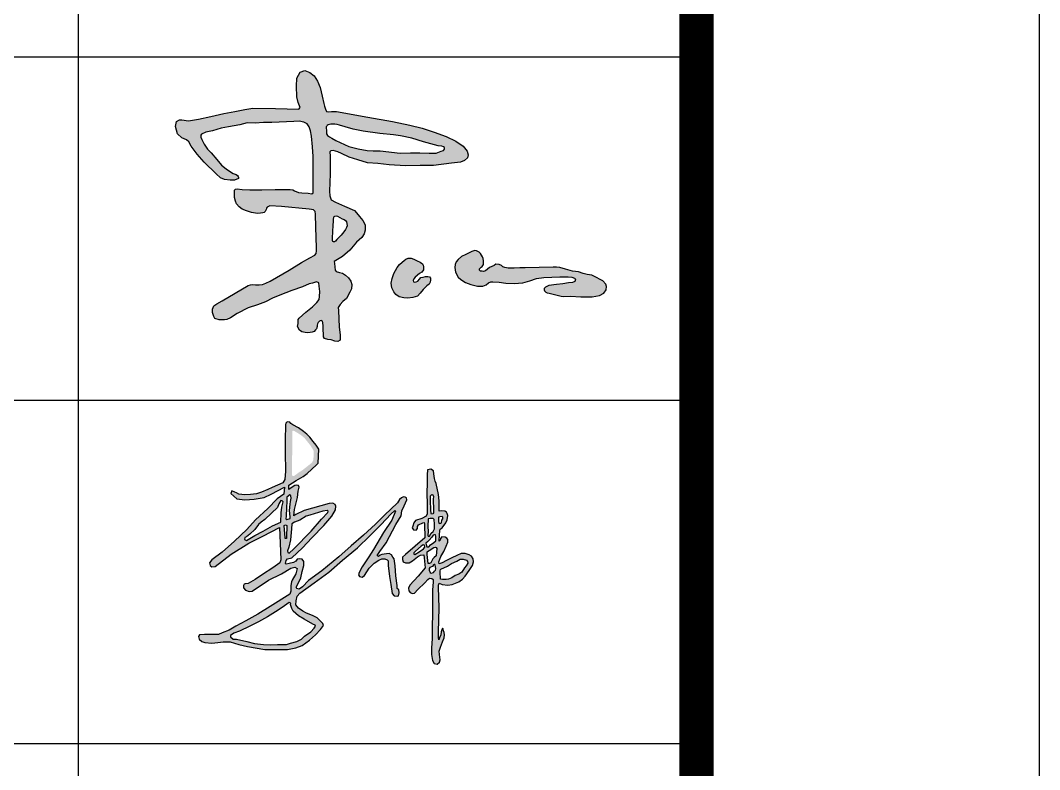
# Model space of a CAD drawing. Extents: x 8844666 to 9156203, y 1662182 to 2655606.
# Drawn here: x 9151748 to 9156203, y 2207039 to 2210312 of the extents above; entities that cross this region are included whole.
import ezdxf

# ---------------------------------------------------------------- set-up
doc = ezdxf.new("R2010")
doc.units = 0
doc.header["$LTSCALE"] = 1000
doc.header["$MEASUREMENT"] = 0
doc.layers.get('0').update_dxf_attribs({"linetype": 'CONTINUOUS'})
doc.layers.add('PP-PM-TK', color=7, linetype='CONTINUOUS')
doc.layers.add('PUB_TITLE', color=4, linetype='CONTINUOUS')

# ---------------------------------------------------------------- blocks, each defined once
blk = doc.blocks.new('A1-TK')
h = blk.add_hatch(color=7)
h.paths.add_polyline_path([(9150683, 1819194.2), (9150681.9, 1819200.2), (9150682.8, 1819203.6), (9150685.7, 1819206.2), (9150692.1, 1819207.7), (9150705.7, 1819204), (9150716.2, 1819198.3), (9150739.1, 1819187.9), (9150763.5, 1819180.1), (9150791.6, 1819171.8), (9150822.3, 1819169.2), (9150855.5, 1819165.5), (9150902.8, 1819163), (9150945.4, 1819163.5), (9150984.4, 1819164), (9151036.4, 1819170.5), (9151063.1, 1819173), (9151075.1, 1819177.9), (9151083.3, 1819185.7), (9151085.3, 1819194.4), (9151082.9, 1819205.9), (9151070.9, 1819219.8), (9151049.6, 1819234.2), (9151021, 1819248.2), (9150985.9, 1819260.4), (9150950.9, 1819272.1), (9150915.8, 1819280.9), (9150865.4, 1819292), (9150793.4, 1819304.9), (9150701.8, 1819320.7), (9150687.6, 1819321.2), (9150678.1, 1819319.8), (9150672.6, 1819321.5), (9150669.7, 1819327.6), (9150666.9, 1819336.3), (9150664.8, 1819344.5), (9150660.3, 1819365.8), (9150654.5, 1819390.5), (9150646.7, 1819409.8), (9150636.4, 1819425.4), (9150624.5, 1819434.4), (9150609.7, 1819440.2), (9150596.2, 1819435.6), (9150586.3, 1819418), (9150585.1, 1819394.6), (9150586.4, 1819363.9), (9150589.6, 1819347.1), (9150595.8, 1819332.8), (9150592.4, 1819328.1), (9150558.2, 1819329), (9150524, 1819329.5), (9150458.2, 1819330.4), (9150435.1, 1819327.1), (9150405.1, 1819321.1), (9150373.2, 1819315.6), (9150335.3, 1819306.4), (9150299.2, 1819299), (9150270.6, 1819293.9), (9150250.7, 1819296.7), (9150244.7, 1819296.7), (9150235.9, 1819291.6), (9150233.1, 1819277.7), (9150238.7, 1819255.9), (9150250.7, 1819244.3), (9150264.6, 1819238.3), (9150271.5, 1819232.8), (9150278.5, 1819219.8), (9150295.6, 1819197.2), (9150316.4, 1819173.7), (9150351.2, 1819139.1), (9150363.3, 1819128.1), (9150375, 1819122.6), (9150391.8, 1819121.2), (9150405, 1819121.2), (9150416.3, 1819125.9), (9150416.1, 1819127.4), (9150415.9, 1819128.5), (9150415.1, 1819131.3), (9150413.3, 1819134.5), (9150409.1, 1819137.2), (9150400.5, 1819140.4), (9150392.9, 1819145), (9150380, 1819153.6), (9150366.6, 1819165.1), (9150352.7, 1819180.8), (9150336.1, 1819200.2), (9150325.9, 1819211.7), (9150315.9, 1819226.2), (9150309.4, 1819239), (9150306.6, 1819245.9), (9150306.6, 1819251.6), (9150308.8, 1819255), (9150320.8, 1819261.2), (9150340.5, 1819264.8), (9150365.5, 1819272.1), (9150387.3, 1819276.8), (9150420, 1819282.5), (9150441.4, 1819288.2), (9150464.3, 1819287.1), (9150489.3, 1819288.7), (9150513.7, 1819289.2), (9150556.3, 1819290.8), (9150577.1, 1819291.8), (9150592.7, 1819292.8), (9150606.7, 1819289.7), (9150616.1, 1819285.1), (9150621.8, 1819276.7), (9150626, 1819264.8), (9150629.1, 1819249.2), (9150631.7, 1819218.1), (9150633.8, 1819190.1), (9150634, 1819100.8), (9150633.7, 1819084.3), (9150630, 1819081.4), (9150619.3, 1819082.9), (9150601.1, 1819084), (9150590.6, 1819085.5), (9150579.4, 1819089.5), (9150574.7, 1819092.4), (9150566.6, 1819093.5), (9150522.9, 1819093.5), (9150484.5, 1819092.9), (9150449.2, 1819092.6), (9150426.7, 1819094.3), (9150412.8, 1819095.8), (9150407.3, 1819095.2), (9150404.4, 1819092.3), (9150404.1, 1819082.2), (9150404.4, 1819070.7), (9150407.3, 1819059.7), (9150409.9, 1819052.5), (9150418.3, 1819043.8), (9150427.2, 1819036.6), (9150439.7, 1819032), (9150454.1, 1819026.8), (9150471.4, 1819024.2), (9150480, 1819024.8), (9150487.2, 1819025.5), (9150491.2, 1819026.5), (9150494.3, 1819029.8), (9150496.4, 1819035.6), (9150497.8, 1819039.6), (9150499.7, 1819042.5), (9150507.1, 1819046.3), (9150541.7, 1819044.5), (9150621.9, 1819036.2), (9150629.2, 1819035.7), (9150634.6, 1819034.3), (9150639.3, 1819030.1), (9150640.6, 1819021.8), (9150641.1, 1818983.9), (9150643.9, 1818923.9), (9150643.7, 1818914.9), (9150642.9, 1818907.2), (9150638.7, 1818902.8), (9150623.9, 1818894.6), (9150599.7, 1818881.5), (9150563.9, 1818859.3), (9150508.7, 1818826.7), (9150496.3, 1818821.1), (9150485.8, 1818816.6), (9150476.2, 1818816.3), (9150465.6, 1818815.9), (9150456.9, 1818816.8), (9150451.1, 1818816.1), (9150444.2, 1818814), (9150368.6, 1818769.8), (9150352.7, 1818761.1), (9150344.2, 1818754.6), (9150340.1, 1818745.6), (9150340.1, 1818735.6), (9150344.2, 1818723.6), (9150347.3, 1818717.6), (9150360.1, 1818714.6), (9150375.6, 1818714), (9150382, 1818715.1), (9150392.6, 1818719.6), (9150412.4, 1818732.5), (9150444.7, 1818749.3), (9150471.9, 1818758.3), (9150495.3, 1818766.5), (9150515.4, 1818776.8), (9150536.8, 1818786.2), (9150571.8, 1818799.3), (9150603.1, 1818810), (9150622.4, 1818819), (9150631.4, 1818821.1), (9150643.3, 1818824.4), (9150650.3, 1818822.3), (9150651.6, 1818812), (9150653.6, 1818796.4), (9150652.4, 1818782.5), (9150651.1, 1818773.4), (9150644.6, 1818764.8), (9150631.8, 1818752.1), (9150612.1, 1818736.1), (9150593.1, 1818719.2), (9150590.5, 1818714.7), (9150589.6, 1818703.5), (9150588.3, 1818694.6), (9150593.5, 1818684.5), (9150601.1, 1818679.5), (9150610.2, 1818677.7), (9150618, 1818676.5), (9150624.8, 1818677.4), (9150630.8, 1818678.1), (9150637, 1818680.4), (9150640.6, 1818684.7), (9150643.6, 1818687.9), (9150645.9, 1818694.6), (9150645.9, 1818698.5), (9150646.6, 1818702.8), (9150647.9, 1818706.7), (9150651.8, 1818710.1), (9150653.7, 1818711.2), (9150656.9, 1818712.2), (9150660.5, 1818710.3), (9150661.7, 1818705.5), (9150663, 1818696.4), (9150663.2, 1818685.8), (9150663.5, 1818671.2), (9150663.5, 1818664.7), (9150667.1, 1818659.5), (9150676.2, 1818656.9), (9150686.3, 1818655.6), (9150697.3, 1818652.4), (9150706.1, 1818651.4), (9150712.8, 1818654.5), (9150712.8, 1818670.2), (9150709.5, 1818692.5), (9150707.2, 1818741.2), (9150706.9, 1818750.4), (9150712, 1818758.8), (9150720, 1818767.2), (9150731, 1818776.7), (9150740.5, 1818794.3), (9150745.3, 1818804.5), (9150746, 1818816.9), (9150743.1, 1818826.8), (9150736.9, 1818836.3), (9150727.9, 1818844.5), (9150719.5, 1818849.9), (9150710.8, 1818851.7), (9150700.7, 1818854.9), (9150697.8, 1818858.9), (9150696.7, 1818869), (9150695.8, 1818878), (9150695.4, 1818884), (9150719.4, 1818898.6), (9150740.4, 1818917.3), (9150760.4, 1818940.5), (9150775.1, 1818954.4), (9150782.4, 1818965), (9150785.7, 1818974.9), (9150785, 1818990.7), (9150778.4, 1819003.5), (9150769.2, 1819015.5), (9150760.5, 1819025.8), (9150753.9, 1819032.7), (9150725.3, 1819045.5), (9150699, 1819056.6), (9150686.3, 1819064), (9150682.8, 1819075), (9150681.6, 1819088.5), (9150683, 1819139.4)])
h.paths.add_polyline_path([(9150700.1, 1819236.7), (9150688.6, 1819243.1), (9150680.9, 1819247), (9150675.4, 1819250.9), (9150672.6, 1819255.7), (9150672.2, 1819262.6), (9150671.9, 1819276.3), (9150673.4, 1819278), (9150674.7, 1819280.1), (9150677.2, 1819282.2), (9150681.3, 1819283.5), (9150685.1, 1819284.3), (9150691.9, 1819284.6), (9150697.2, 1819284.5), (9150703.6, 1819283.5), (9150710.6, 1819281.3), (9150727.2, 1819276.2), (9150749.9, 1819269.7), (9150779.5, 1819263.3), (9150827.7, 1819257.1), (9150868.3, 1819253), (9150888, 1819249.9), (9150921.3, 1819243.1), (9150955.6, 1819232.2), (9150998, 1819221.4), (9151008.2, 1819219.6), (9151013.5, 1819217.9), (9151016.1, 1819216.3), (9151016.7, 1819213.7), (9151016.9, 1819211.4), (9151013.9, 1819207.6), (9151006.4, 1819205.4), (9150992, 1819200), (9150972.2, 1819199.8), (9150944.2, 1819200.4), (9150917.3, 1819200.4), (9150886.9, 1819199.8), (9150828.9, 1819206.2), (9150808.5, 1819206.2), (9150791, 1819207.4), (9150765.3, 1819212.1), (9150737.8, 1819219.1)], flags=16)
h.paths.add_polyline_path([(9150697.3, 1819016.1), (9150700.5, 1819016.7), (9150705.1, 1819016.1), (9150718.7, 1819008.5), (9150724.2, 1819006.2), (9150727.9, 1819003.2), (9150730.9, 1818999.6), (9150732.2, 1818995), (9150732.9, 1818987.9), (9150731.3, 1818982.9), (9150728.4, 1818977.7), (9150723.1, 1818970.8), (9150715.8, 1818961.2), (9150708.7, 1818954.1), (9150702.3, 1818947.7), (9150698.4, 1818942.9), (9150695.7, 1818941.3), (9150692.6, 1818941.4), (9150691.2, 1818942.3), (9150689.8, 1818944.9), (9150689.7, 1818950.4), (9150691.2, 1818973.4), (9150691.8, 1818987), (9150692.4, 1818993.1), (9150693.1, 1818997.4), (9150693.1, 1819006.6), (9150693.7, 1819013), (9150694.7, 1819015.3)], flags=16)
h = blk.add_hatch(color=7)
h.paths.add_polyline_path([(9150964.7, 1818813.1), (9150971.9, 1818818.5), (9150974.4, 1818824.2), (9150976, 1818831.1), (9150975.5, 1818835.5), (9150972.4, 1818839.1), (9150968.3, 1818840.8), (9150961.3, 1818840.1), (9150954.1, 1818838.3), (9150947.7, 1818837.3), (9150943.3, 1818832.6), (9150939.2, 1818827.2), (9150933.8, 1818824.4), (9150929.2, 1818823.4), (9150926.1, 1818824.9), (9150925.1, 1818828.8), (9150927.1, 1818833.4), (9150931, 1818838.5), (9150943.9, 1818849.2), (9150950.8, 1818853), (9150955.2, 1818859.6), (9150955, 1818868.1), (9150954, 1818873.6), (9150952.2, 1818877.2), (9150945.1, 1818882.3), (9150936.7, 1818886.4), (9150927.2, 1818890.5), (9150919.3, 1818893.7), (9150910.1, 1818893.7), (9150904.2, 1818891), (9150898.8, 1818886.9), (9150893.4, 1818882), (9150885.7, 1818875.6), (9150878.5, 1818866.3), (9150869, 1818849.4), (9150864.1, 1818834.1), (9150861, 1818820.8), (9150862.6, 1818807.7), (9150868.8, 1818795.3), (9150874.9, 1818787.6), (9150884.4, 1818781.5), (9150897.8, 1818778.6), (9150909.4, 1818777.1), (9150924.5, 1818778.9), (9150937.4, 1818783.3), (9150945.9, 1818791.5), (9150954.4, 1818803)])
h.paths.add_polyline_path([(9151445.5, 1818844), (9151432.4, 1818846.6), (9151420.3, 1818849.5), (9151406.8, 1818853.9), (9151389.3, 1818856.4), (9151368.8, 1818861.6), (9151352.7, 1818866.3), (9151342.9, 1818867.8), (9151333.3, 1818867.8), (9151251, 1818865.8), (9151236.3, 1818865.8), (9151219.9, 1818864.8), (9151202.4, 1818864.5), (9151191.9, 1818866.8), (9151186.7, 1818868.9), (9151182.3, 1818872.7), (9151175.7, 1818875.8), (9151165.6, 1818876.1), (9151161, 1818872.5), (9151154.3, 1818869.7), (9151147.1, 1818866.8), (9151141.4, 1818862), (9151135.6, 1818856.9), (9151130, 1818855.1), (9151125.8, 1818855.6), (9151120.9, 1818855.5), (9151118.3, 1818858.8), (9151118.1, 1818862.3), (9151120.1, 1818865.1), (9151123.7, 1818867.3), (9151126.2, 1818869.6), (9151129.8, 1818875.7), (9151130.3, 1818881.8), (9151130, 1818886.3), (9151129.2, 1818893), (9151127.1, 1818897.5), (9151123.9, 1818902.7), (9151121.6, 1818907), (9151117.6, 1818911), (9151113.9, 1818913.4), (9151109.7, 1818914.9), (9151103.9, 1818915.8), (9151101.6, 1818915), (9151099.3, 1818913.8), (9151096.5, 1818912.9), (9151079, 1818904.9), (9151065.8, 1818898.3), (9151056.3, 1818889.5), (9151050.8, 1818883.3), (9151047.5, 1818875.7), (9151046.1, 1818866.5), (9151048.6, 1818853), (9151056, 1818838.1), (9151064, 1818831.5), (9151077.5, 1818822.7), (9151093.6, 1818816.9), (9151112.6, 1818811.8), (9151128, 1818812.5), (9151138.2, 1818816.5), (9151145.1, 1818821.6), (9151151.7, 1818824.9), (9151157.6, 1818824.9), (9151175.5, 1818824.2), (9151195, 1818820.5), (9151219.2, 1818820.1), (9151244.6, 1818821.9), (9151265.1, 1818828.2), (9151284.3, 1818834.7), (9151306, 1818837.6), (9151328.7, 1818838.8), (9151352.1, 1818839.3), (9151376.7, 1818839.7), (9151387.9, 1818838.3), (9151395.2, 1818836), (9151398.1, 1818833.1), (9151396.6, 1818826.2), (9151389.3, 1818823.2), (9151377.5, 1818821.7), (9151361.7, 1818819.5), (9151342.8, 1818817.3), (9151320.6, 1818813.8), (9151314.6, 1818811.7), (9151310.9, 1818809.7), (9151306.5, 1818805.9), (9151306.9, 1818801.8), (9151308.3, 1818798.8), (9151311.5, 1818795.1), (9151315.5, 1818792.4), (9151321.5, 1818791.8), (9151356.5, 1818783.2), (9151363.7, 1818782.3), (9151383.1, 1818782.7), (9151414.1, 1818781.6), (9151447, 1818781.6), (9151467.8, 1818785.3), (9151480.3, 1818792.2), (9151487.6, 1818802), (9151488.3, 1818810.8), (9151486.5, 1818818.5), (9151477.7, 1818827.6), (9151470, 1818832), (9151459.8, 1818837.8)])
h = blk.add_hatch(color=7)
h.paths.add_polyline_path([(9150602.5, 1818049.7), (9150629.6, 1818079.5), (9150664.9, 1818114.8), (9150688.1, 1818141.9), (9150698.8, 1818161), (9150699.8, 1818171.1), (9150697.7, 1818176.1), (9150691.3, 1818180.1), (9150680.2, 1818178.9), (9150607.9, 1818158.5), (9150583.5, 1818147.2), (9150577.8, 1818143.6), (9150579.8, 1818161.3), (9150588.1, 1818196.6), (9150590.3, 1818215.2), (9150592.5, 1818226.3), (9150591, 1818231.3), (9150585.5, 1818232.2), (9150580.2, 1818231.2), (9150569.4, 1818224.6), (9150563.3, 1818220.4), (9150563.3, 1818232.9), (9150584.5, 1818246.6), (9150604.6, 1818257.5), (9150616.7, 1818266.4), (9150643.2, 1818291.4), (9150647.9, 1818296.5), (9150650.2, 1818337.1), (9150642.5, 1818348.6), (9150633.5, 1818360.1), (9150624.3, 1818372.5), (9150615.5, 1818380.9), (9150605.9, 1818389.3), (9150590.8, 1818399.7), (9150574.1, 1818408.7), (9150568.5, 1818412.3), (9150565.9, 1818416.4), (9150558.4, 1818416.8), (9150554.3, 1818412.7), (9150553.5, 1818408), (9150552.6, 1818363.2), (9150552.1, 1818328), (9150553.1, 1818273.2), (9150551.1, 1818248.8), (9150545, 1818239.3), (9150529.7, 1818232.7), (9150514, 1818225.9), (9150502.1, 1818219.6), (9150482.8, 1818212.4), (9150469, 1818207.1), (9150450.9, 1818205.5), (9150435, 1818204.8), (9150417.4, 1818206.3), (9150409.9, 1818209.8), (9150405.1, 1818212.1), (9150397, 1818215.9), (9150393.4, 1818208.4), (9150411.3, 1818192.6), (9150434.8, 1818189.5), (9150461.8, 1818192.2), (9150491.4, 1818196.5), (9150511.6, 1818206.5), (9150550, 1818226.4), (9150548.3, 1818206.5), (9150529.2, 1818192.3), (9150501.3, 1818164.6), (9150465.5, 1818131.9), (9150440.3, 1818103.3), (9150405, 1818069.8), (9150368.6, 1818037.7), (9150338.9, 1818014.6), (9150332.1, 1818006.1), (9150333.4, 1817999), (9150338.1, 1817995.1), (9150348.4, 1817995.6), (9150394.4, 1818031.3), (9150446.7, 1818063.8), (9150486.9, 1818083.7), (9150535.4, 1818109.6), (9150538, 1818063.5), (9150539.2, 1818014.8), (9150536.9, 1818006.1), (9150516, 1817991.3), (9150486.5, 1817972.3), (9150464.8, 1817958), (9150444.1, 1817946.1), (9150436.1, 1817944.8), (9150432.5, 1817944), (9150430.7, 1817940.6), (9150430.5, 1817933.7), (9150436.9, 1817926.6), (9150447.6, 1817922.4), (9150455.8, 1817923.7), (9150503.9, 1817956.2), (9150541.5, 1817974.7), (9150568.6, 1817990.9), (9150580.4, 1817994), (9150587.6, 1817989.9), (9150583.1, 1817974.7), (9150572.8, 1817955.5), (9150570.7, 1817950.7), (9150568.3, 1817939.9), (9150568.7, 1817924.1), (9150565.9, 1817915.5), (9150508.6, 1817879), (9150472.9, 1817856.8), (9150437.6, 1817837.6), (9150408.9, 1817821.5), (9150389.3, 1817810.2), (9150368.4, 1817802.4), (9150357.9, 1817797.7), (9150338.5, 1817797.7), (9150317.2, 1817797.3), (9150302.1, 1817796.6), (9150299.9, 1817792.1), (9150301.7, 1817783.7), (9150309.6, 1817777), (9150318.3, 1817774.2), (9150338.7, 1817771.9), (9150356.2, 1817774.4), (9150371.2, 1817776.4), (9150392.1, 1817776.2), (9150416.9, 1817768.8), (9150442.8, 1817762.3), (9150492.7, 1817753.9), (9150528.5, 1817753.5), (9150559.4, 1817754.3), (9150582.8, 1817759.1), (9150601.6, 1817765.4), (9150622.8, 1817781.2), (9150640.8, 1817796.1), (9150655.2, 1817812.2), (9150663.4, 1817823.6), (9150661.7, 1817829.8), (9150655.2, 1817836.4), (9150645.4, 1817846.3), (9150632.3, 1817852.5), (9150614.1, 1817860.1), (9150603.4, 1817865.8), (9150591.2, 1817874.6), (9150583.6, 1817883.5), (9150584.1, 1817896), (9150586.8, 1817909.1), (9150595.3, 1817918.3), (9150636.9, 1817947.7), (9150679.4, 1817979.5), (9150719.1, 1818013.9), (9150763.2, 1818050), (9150798.9, 1818084.7), (9150831.7, 1818118.1), (9150860.2, 1818147.9), (9150871.4, 1818158.7), (9150874, 1818157), (9150862.9, 1818130.4), (9150839.1, 1818094.4), (9150809.5, 1818045.6), (9150796.1, 1818023.6), (9150776.4, 1817994.7), (9150767.6, 1817978.2), (9150766.3, 1817971.8), (9150768.6, 1817966.3), (9150777, 1817964.4), (9150783.4, 1817969.5), (9150796.6, 1817990.4), (9150811.2, 1818005.5), (9150824.8, 1818013.6), (9150834.1, 1818017.5), (9150842.8, 1818018.2), (9150849.6, 1818015.5), (9150852, 1818011.7), (9150852.4, 1817998.2), (9150855.8, 1817966.2), (9150859.7, 1817943.2), (9150864.4, 1817917.1), (9150869.8, 1817909.8), (9150878.2, 1817909.1), (9150882.6, 1817910.6), (9150884.8, 1817919.3), (9150883.1, 1817927.5), (9150878.6, 1817931.8), (9150878.3, 1817940.1), (9150874.6, 1817968.8), (9150872.7, 1817997.6), (9150869.4, 1818018.4), (9150865.9, 1818023), (9150861.8, 1818029.3), (9150855.5, 1818033.1), (9150847.9, 1818032.6), (9150834, 1818030.4), (9150829.1, 1818028.2), (9150824.5, 1818025.2), (9150820.7, 1818027.4), (9150828.3, 1818039.6), (9150846.6, 1818064.7), (9150874.6, 1818118.1), (9150889.8, 1818143.5), (9150891.7, 1818157.7), (9150898.6, 1818172.4), (9150907.1, 1818190), (9150906.2, 1818195.5), (9150901.9, 1818197.9), (9150896.5, 1818198.4), (9150891.2, 1818195.8), (9150885.4, 1818190.7), (9150879.6, 1818181.2), (9150860.2, 1818162.5), (9150843, 1818145.9), (9150815, 1818118.6), (9150780.6, 1818087.2), (9150744.5, 1818055.4), (9150708.2, 1818023.7), (9150659.3, 1817982.6), (9150619.8, 1817954.4), (9150602.3, 1817936.1), (9150593.1, 1817929.9), (9150585.7, 1817931.4), (9150583.8, 1817935.3), (9150588.1, 1817942.4), (9150598, 1817962.8), (9150601.6, 1817981.4), (9150606.7, 1817998.8), (9150606.7, 1818010.2), (9150601.9, 1818017.4), (9150593.7, 1818017.5), (9150586.8, 1818016.7), (9150582.8, 1818011.2), (9150576.6, 1818007.7), (9150564.2, 1818004.8), (9150554.9, 1818002), (9150553, 1818004.7), (9150554.9, 1818012.9), (9150558.9, 1818017.8), (9150571.4, 1818021.3)])
h.paths.add_polyline_path([(9150560, 1818036.1), (9150559.3, 1818041.2), (9150562.5, 1818052.2), (9150567.7, 1818073.3), (9150570.8, 1818105.1), (9150571.7, 1818119.6), (9150579.8, 1818124.5), (9150594.6, 1818130.9), (9150613.4, 1818142.3), (9150624.3, 1818145.3), (9150662.3, 1818156.6), (9150674.1, 1818158.8), (9150677, 1818157), (9150676.3, 1818153.1), (9150658, 1818133.2), (9150628, 1818099), (9150577.5, 1818047), (9150563.4, 1818034)], flags=16)
h.paths.add_polyline_path([(9150553.7, 1818077), (9150552.4, 1818077.2), (9150552.2, 1818079.6), (9150549, 1818115.1), (9150553.4, 1818117.2), (9150557.5, 1818115.4), (9150556.2, 1818081.3), (9150555.7, 1818077.5)], flags=16)
h.paths.add_polyline_path([(9150487.8, 1818098.4), (9150463.5, 1818086.2), (9150439.3, 1818071.2), (9150433.9, 1818073.9), (9150434.4, 1818080.1), (9150439.8, 1818082.2), (9150448.8, 1818090.1), (9150463.4, 1818103.1), (9150474.7, 1818117.5), (9150482.5, 1818125.1), (9150492.9, 1818132.4), (9150511.9, 1818151.2), (9150530.1, 1818167.1), (9150534.1, 1818178.4), (9150540, 1818187.8), (9150543.9, 1818187.2), (9150546.1, 1818183.6), (9150542.8, 1818168.3), (9150540.9, 1818152.3), (9150539.2, 1818124.8), (9150515.2, 1818114.2)], flags=16)
h.paths.add_polyline_path([(9150557.2, 1818132.5), (9150554.3, 1818134.2), (9150554.8, 1818141.8), (9150556.2, 1818166.8), (9150557, 1818185.6), (9150556.7, 1818197.6), (9150566, 1818204.4), (9150567.6, 1818203.4), (9150568.7, 1818201.5), (9150570.1, 1818194.4), (9150568.1, 1818185.2), (9150567, 1818177.5), (9150565.1, 1818159.1), (9150566.4, 1818140.4), (9150566.4, 1818135.6)], flags=16)
h.paths.add_polyline_path([(9150564.1, 1817890.3), (9150568.3, 1817888.6), (9150568.2, 1817884.7), (9150571.6, 1817873.5), (9150575.9, 1817865.6), (9150591.4, 1817851.6), (9150607.9, 1817841.9), (9150632.7, 1817828.1), (9150639.8, 1817824.8), (9150640.4, 1817821.4), (9150637.1, 1817815.6), (9150626.6, 1817805.3), (9150608.2, 1817793.1), (9150599.8, 1817783.7), (9150586.4, 1817777.4), (9150567.8, 1817772.1), (9150556.5, 1817768.9), (9150529.5, 1817768), (9150510.6, 1817767.4), (9150489.4, 1817768.5), (9150462.6, 1817771.5), (9150440.8, 1817776.7), (9150410.2, 1817783.8), (9150400.2, 1817784.4), (9150392.9, 1817790.4), (9150393, 1817794.9), (9150402.2, 1817801.1), (9150418.8, 1817807.4), (9150449.6, 1817821.8), (9150474.8, 1817834.7), (9150501.1, 1817848.8), (9150524.5, 1817863.8), (9150543, 1817875.8)], flags=16)
h.paths.add_polyline_path([(9150577.2, 1818258.8), (9150571.9, 1818260.9), (9150573.4, 1818389.7), (9150574.9, 1818391.4), (9150579.5, 1818390), (9150598.6, 1818378.2), (9150608.5, 1818369.9), (9150617.2, 1818359), (9150625.2, 1818349.1), (9150633.5, 1818336), (9150635.5, 1818331.6), (9150635.5, 1818319.9), (9150633.9, 1818305.5), (9150631.4, 1818300.1), (9150627.3, 1818295.8), (9150614.2, 1818285.3), (9150602.1, 1818276), (9150593, 1818270.2)], flags=16)
h = blk.add_hatch(color=7)
h.paths.add_polyline_path([(9151002.4, 1818100.5), (9151003.9, 1818104.6), (9151009.3, 1818108.5), (9151020.4, 1818123), (9151024.3, 1818131.8), (9151026.5, 1818143.9), (9151024.5, 1818150.2), (9151021.8, 1818154), (9151017.7, 1818157.2), (9151008, 1818158), (9151001.3, 1818157), (9151000.7, 1818186.8), (9150998.8, 1818205.5), (9150991.9, 1818237.3), (9150989.5, 1818244.2), (9150987.1, 1818251.8), (9150985.4, 1818265.2), (9150984.7, 1818274.3), (9150976.5, 1818279.1), (9150967.3, 1818277), (9150966.1, 1818262.9), (9150966.1, 1818238.2), (9150965.1, 1818210.2), (9150966.1, 1818176.6), (9150965.7, 1818149.2), (9150962.7, 1818141.9), (9150950, 1818135.9), (9150931.5, 1818129.3), (9150927.2, 1818123), (9150924.4, 1818113.6), (9150921.8, 1818108), (9150926.1, 1818102), (9150933.6, 1818101.7), (9150937.5, 1818106.5), (9150937.3, 1818112.1), (9150940.7, 1818117.2), (9150953.4, 1818123.2), (9150957.5, 1818124.1), (9150958.6, 1818119.2), (9150959.4, 1818078.9), (9150903, 1818030.5), (9150894.5, 1818023.3), (9150893.7, 1818016.4), (9150895.9, 1818009.2), (9150902.4, 1818006.2), (9150913.8, 1818006), (9150923.6, 1818012.3), (9150937.6, 1818024), (9150946.9, 1818029.1), (9150956.1, 1818029.3), (9150957.3, 1818021.1), (9150960, 1817991.7), (9150939.9, 1817967.8), (9150915.7, 1817940.8), (9150911.3, 1817932.7), (9150912.7, 1817924.8), (9150916.2, 1817920.2), (9150921.9, 1817917.2), (9150929, 1817917.7), (9150938.3, 1817928.3), (9150958.9, 1817948.4), (9150967.6, 1817957.7), (9150972.8, 1817961.2), (9150979.9, 1817960.7), (9150983.4, 1817957.7), (9150983.1, 1817950.1), (9150981, 1817927.8), (9150981, 1817892.5), (9150980.5, 1817784.5), (9150978.7, 1817758.5), (9150978.2, 1817739.1), (9150981.5, 1817721.4), (9150986.6, 1817713.5), (9150995.2, 1817711.6), (9151001.7, 1817716.5), (9151003.4, 1817724), (9151001.9, 1817739.5), (9151001.1, 1817748.6), (9151004.7, 1817760.9), (9151010.3, 1817776.1), (9151015.3, 1817788.2), (9151016.3, 1817796.5), (9151015.5, 1817803.2), (9151013.1, 1817808.6), (9151012.5, 1817814), (9151011, 1817816.1), (9151008.2, 1817811.4), (9151007.1, 1817805.1), (9151005.4, 1817796.8), (9151001.5, 1817787.5), (9150999.7, 1817782.4), (9150999.2, 1817788), (9150999.2, 1817804.4), (9151001, 1817874.8), (9150998.7, 1817935.6), (9150999.4, 1817941.7), (9151001.1, 1817947.3), (9151009.4, 1817942.9), (9151026, 1817941.1), (9151039, 1817943.4), (9151057.8, 1817950.6), (9151068.7, 1817958.6), (9151076.2, 1817967.4), (9151088.8, 1817984.4), (9151097.8, 1817998.4), (9151101.1, 1818009.7), (9151099.7, 1818018.3), (9151094.9, 1818025.8), (9151088.4, 1818030.1), (9151076.9, 1818033.6), (9151064.9, 1818033.6), (9151052.3, 1818028), (9151038.1, 1818020.8), (9151022.4, 1818013.3), (9151009.7, 1818005.9), (9151001.3, 1818003.4), (9151000.4, 1818009.1), (9151006.2, 1818025), (9151014.2, 1818039.5), (9151021, 1818055.2), (9151026, 1818066.1), (9151025.9, 1818074.6), (9151023, 1818078.5), (9151017.9, 1818081.4), (9151009, 1818081.6), (9151004.6, 1818077.2), (9151003.4, 1818072.4), (9151001, 1818069.5), (9151002, 1818086.9)])
h.paths.add_polyline_path([(9150990.3, 1818087.4), (9150991.1, 1818083.7), (9150991.1, 1818079.1), (9150991.1, 1818070.1), (9150985.5, 1818065.3), (9150975.5, 1818058.5), (9150970.6, 1818053.3), (9150965.4, 1818052.5), (9150962.9, 1818060), (9150962.5, 1818063.8), (9150966.5, 1818067.1), (9150972.1, 1818072.6), (9150979.6, 1818080.8), (9150983.4, 1818087.3), (9150987.7, 1818087.6)], flags=16)
h.paths.add_polyline_path([(9150983.6, 1818097.6), (9150978, 1818092.8), (9150973.2, 1818083.8), (9150969.2, 1818084.3), (9150967.7, 1818087), (9150968.4, 1818097.3), (9150968.3, 1818112.5), (9150969.2, 1818134), (9150969.8, 1818134.4), (9150974.9, 1818135.8), (9150979.3, 1818135.8), (9150983.7, 1818135.6), (9150986, 1818132.5), (9150987, 1818118.7), (9150987.7, 1818105.2)], flags=16)
h.paths.add_polyline_path([(9151000.9, 1818121.3), (9150998.8, 1818126.3), (9150998.5, 1818139.8), (9151003.1, 1818140.7), (9151009.3, 1818141.1), (9151011.7, 1818139.6), (9151012, 1818134.9), (9151009, 1818130.4), (9151007.9, 1818123.3), (9151006, 1818121.7)], flags=16)
h.paths.add_polyline_path([(9150989, 1818051.6), (9150992.3, 1818050.8), (9150993.8, 1818047.8), (9150992.4, 1818026.6), (9150986.1, 1818022), (9150982.4, 1818018), (9150978.4, 1818010.5), (9150976.4, 1818006), (9150973.1, 1818004.6), (9150968.9, 1818004.7), (9150966.3, 1818030.4), (9150966.1, 1818038.7), (9150969.8, 1818041), (9150971.8, 1818042.7), (9150985.1, 1818051.4)], flags=16)
h.paths.add_polyline_path([(9150957.7, 1818057.8), (9150958.7, 1818052.2), (9150954.8, 1818047.2), (9150942.2, 1818038.6), (9150930.4, 1818030.2), (9150927.5, 1818032), (9150927.5, 1818035.4), (9150931.9, 1818040.7), (9150948.1, 1818054.9), (9150953.9, 1818058.9)], flags=16)
h.paths.add_polyline_path([(9150982.4, 1818149.3), (9150978.1, 1818148.5), (9150977.4, 1818150.7), (9150976.4, 1818159.6), (9150975.8, 1818189.2), (9150975.9, 1818201.2), (9150976, 1818201.2), (9150979.8, 1818204.9), (9150982.7, 1818204.2), (9150984.3, 1818199.2), (9150983.6, 1818192.1), (9150984.6, 1818160.1), (9150984.6, 1818151.7)], flags=16)
h.paths.add_polyline_path([(9150986, 1818001.2), (9150988, 1818001), (9150989.6, 1817999.7), (9150990.4, 1817996.1), (9150991.5, 1817988.8), (9150990.6, 1817984.5), (9150987.6, 1817982), (9150984.5, 1817978.5), (9150977.4, 1817976.3), (9150974.6, 1817978.3), (9150972.1, 1817984.6), (9150971.6, 1817989.7), (9150973.9, 1817993.1), (9150978.6, 1817994.2), (9150981.7, 1817995.3), (9150984.8, 1818000.4)], flags=16)
h.paths.add_polyline_path([(9151036.8, 1818004.4), (9151051.9, 1818011.6), (9151062.1, 1818017.3), (9151071.3, 1818017.3), (9151080.7, 1818013.6), (9151083.9, 1818010.2), (9151084.3, 1818005.8), (9151079.7, 1817998), (9151075.2, 1817991.9), (9151067.2, 1817979.6), (9151058.4, 1817972.9), (9151048, 1817969), (9151037.4, 1817962.3), (9151028.4, 1817958.4), (9151021.3, 1817958.1), (9151011.1, 1817957.9), (9151004.6, 1817959.1), (9151004.4, 1817965), (9151003.6, 1817974), (9151003.7, 1817983.1), (9151004.8, 1817986.6), (9151006.1, 1817988.1), (9151025.2, 1817996.4)], flags=16)
for points in [[(9150416.3, 1819125.9), (9150405, 1819121.2), (9150391.8, 1819121.2), (9150375, 1819122.6), (9150363.3, 1819128.1), (9150351.2, 1819139.1), (9150316.4, 1819173.7), (9150295.6, 1819197.2), (9150278.5, 1819219.8), (9150271.5, 1819232.8), (9150264.6, 1819238.3), (9150250.7, 1819244.3), (9150238.7, 1819255.9), (9150233.1, 1819277.7), (9150235.9, 1819291.6), (9150244.7, 1819296.7), (9150250.7, 1819296.7), (9150270.6, 1819293.9), (9150299.2, 1819299), (9150335.3, 1819306.4), (9150373.2, 1819315.6), (9150405.1, 1819321.1), (9150435.1, 1819327.1), (9150458.2, 1819330.4), (9150524, 1819329.5), (9150558.2, 1819329), (9150592.4, 1819328.1), (9150595.8, 1819332.8), (9150589.6, 1819347.1), (9150586.4, 1819363.9), (9150585.1, 1819394.6), (9150586.3, 1819418), (9150596.2, 1819435.6), (9150609.7, 1819440.2), (9150624.5, 1819434.4), (9150636.4, 1819425.4), (9150646.7, 1819409.8), (9150654.5, 1819390.5), (9150660.3, 1819365.8), (9150664.8, 1819344.5), (9150666.9, 1819336.3), (9150669.7, 1819327.6), (9150672.6, 1819321.5), (9150678.1, 1819319.8), (9150687.6, 1819321.2), (9150701.8, 1819320.7), (9150793.4, 1819304.9), (9150865.4, 1819292), (9150915.8, 1819280.9), (9150950.9, 1819272.1), (9150985.9, 1819260.4), (9151021, 1819248.2), (9151049.6, 1819234.2), (9151070.9, 1819219.8), (9151082.9, 1819205.9), (9151085.3, 1819194.4), (9151083.3, 1819185.7), (9151075.1, 1819177.9), (9151063.1, 1819173), (9151036.4, 1819170.5), (9150984.4, 1819164), (9150945.4, 1819163.5), (9150902.8, 1819163), (9150855.5, 1819165.5), (9150822.3, 1819169.2), (9150791.6, 1819171.8), (9150763.5, 1819180.1), (9150739.1, 1819187.9), (9150716.2, 1819198.3), (9150705.7, 1819204), (9150692.1, 1819207.7), (9150685.7, 1819206.2), (9150682.8, 1819203.6), (9150681.9, 1819200.2), (9150683, 1819194.2), (9150683, 1819139.4), (9150681.6, 1819088.5), (9150682.8, 1819075), (9150686.3, 1819064), (9150699, 1819056.6), (9150725.3, 1819045.5), (9150753.9, 1819032.7), (9150760.5, 1819025.8), (9150769.2, 1819015.5), (9150778.4, 1819003.5), (9150785, 1818990.7), (9150785.7, 1818974.9), (9150782.4, 1818965), (9150775.1, 1818954.4), (9150760.4, 1818940.5), (9150740.4, 1818917.3), (9150719.4, 1818898.6), (9150695.4, 1818884), (9150695.8, 1818878), (9150696.7, 1818869), (9150697.8, 1818858.9), (9150700.7, 1818854.9), (9150710.8, 1818851.7), (9150719.5, 1818849.9), (9150727.9, 1818844.5), (9150736.9, 1818836.3), (9150743.1, 1818826.8), (9150746, 1818816.9), (9150745.3, 1818804.5), (9150740.5, 1818794.3), (9150731, 1818776.7), (9150720, 1818767.2), (9150712, 1818758.8), (9150706.9, 1818750.4), (9150707.2, 1818741.2), (9150709.5, 1818692.5), (9150712.8, 1818670.2), (9150712.8, 1818654.5), (9150706.1, 1818651.4), (9150697.3, 1818652.4), (9150686.3, 1818655.6), (9150676.2, 1818656.9), (9150667.1, 1818659.5), (9150663.5, 1818664.7), (9150663.5, 1818671.2), (9150663.2, 1818685.8), (9150663, 1818696.4), (9150661.7, 1818705.5), (9150660.5, 1818710.3), (9150656.9, 1818712.2), (9150653.7, 1818711.2), (9150651.8, 1818710.1), (9150647.9, 1818706.7), (9150646.6, 1818702.8), (9150645.9, 1818698.5), (9150645.9, 1818694.6), (9150643.6, 1818687.9), (9150640.6, 1818684.7), (9150637, 1818680.4), (9150630.8, 1818678.1), (9150624.8, 1818677.4), (9150618, 1818676.5), (9150610.2, 1818677.7), (9150601.1, 1818679.5), (9150593.5, 1818684.5), (9150588.3, 1818694.6), (9150589.6, 1818703.5), (9150590.5, 1818714.7), (9150593.1, 1818719.2), (9150612.1, 1818736.1), (9150631.8, 1818752.1), (9150644.6, 1818764.8), (9150651.1, 1818773.4), (9150652.4, 1818782.5), (9150653.6, 1818796.4), (9150651.6, 1818812), (9150650.3, 1818822.3), (9150643.3, 1818824.4), (9150631.4, 1818821.1), (9150622.4, 1818819), (9150603.1, 1818810), (9150571.8, 1818799.3), (9150536.8, 1818786.2), (9150515.4, 1818776.8), (9150495.3, 1818766.5), (9150471.9, 1818758.3), (9150444.7, 1818749.3), (9150412.4, 1818732.5), (9150392.6, 1818719.6), (9150382, 1818715.1), (9150375.6, 1818714), (9150360.1, 1818714.6), (9150347.3, 1818717.6), (9150344.2, 1818723.6), (9150340.1, 1818735.6), (9150340.1, 1818745.6), (9150344.2, 1818754.6), (9150352.7, 1818761.1), (9150368.6, 1818769.8), (9150444.2, 1818814), (9150451.1, 1818816.1), (9150456.9, 1818816.8), (9150465.6, 1818815.9), (9150476.2, 1818816.3), (9150485.8, 1818816.6), (9150496.3, 1818821.1), (9150508.7, 1818826.7), (9150563.9, 1818859.3), (9150599.7, 1818881.5), (9150623.9, 1818894.6), (9150638.7, 1818902.8), (9150642.9, 1818907.2), (9150643.7, 1818914.9), (9150643.9, 1818923.9), (9150641.1, 1818983.9), (9150640.6, 1819021.8), (9150639.3, 1819030.1), (9150634.6, 1819034.3), (9150629.2, 1819035.7), (9150621.9, 1819036.2), (9150541.7, 1819044.5), (9150507.1, 1819046.3), (9150499.7, 1819042.5), (9150497.8, 1819039.6), (9150496.4, 1819035.6), (9150494.3, 1819029.8), (9150491.2, 1819026.5), (9150487.2, 1819025.5), (9150480, 1819024.8), (9150471.4, 1819024.2), (9150454.1, 1819026.8), (9150439.7, 1819032), (9150427.2, 1819036.6), (9150418.3, 1819043.8), (9150409.9, 1819052.5), (9150407.3, 1819059.7), (9150404.4, 1819070.7), (9150404.1, 1819082.2), (9150404.4, 1819092.3), (9150407.3, 1819095.2), (9150412.8, 1819095.8), (9150426.7, 1819094.3), (9150449.2, 1819092.6), (9150484.5, 1819092.9), (9150522.9, 1819093.5), (9150566.6, 1819093.5), (9150574.7, 1819092.4), (9150579.4, 1819089.5), (9150590.6, 1819085.5), (9150601.1, 1819084), (9150619.3, 1819082.9), (9150630, 1819081.4), (9150633.7, 1819084.3), (9150634, 1819100.8), (9150633.8, 1819190.1), (9150631.7, 1819218.1), (9150629.1, 1819249.2), (9150626, 1819264.8), (9150621.8, 1819276.7), (9150616.1, 1819285.1), (9150606.7, 1819289.7), (9150592.7, 1819292.8), (9150577.1, 1819291.8), (9150556.3, 1819290.8), (9150513.7, 1819289.2), (9150489.3, 1819288.7), (9150464.3, 1819287.1), (9150441.4, 1819288.2), (9150420, 1819282.5), (9150387.3, 1819276.8), (9150365.5, 1819272.1), (9150340.5, 1819264.8), (9150320.8, 1819261.2), (9150308.8, 1819255), (9150306.6, 1819251.6), (9150306.6, 1819245.9), (9150309.4, 1819239), (9150315.9, 1819226.2), (9150325.9, 1819211.7), (9150336.1, 1819200.2), (9150352.7, 1819180.8), (9150366.6, 1819165.1), (9150380, 1819153.6), (9150392.9, 1819145), (9150400.5, 1819140.4), (9150409.1, 1819137.2), (9150413.3, 1819134.5), (9150415.1, 1819131.3), (9150415.9, 1819128.5), (9150416.1, 1819127.4)], [(9150671.9, 1819276.3), (9150672.2, 1819262.6), (9150672.6, 1819255.7), (9150675.4, 1819250.9), (9150680.9, 1819247), (9150688.6, 1819243.1), (9150700.1, 1819236.7), (9150737.8, 1819219.1), (9150765.3, 1819212.1), (9150791, 1819207.4), (9150808.5, 1819206.2), (9150828.9, 1819206.2), (9150886.9, 1819199.8), (9150917.3, 1819200.4), (9150944.2, 1819200.4), (9150972.2, 1819199.8), (9150992, 1819200), (9151006.4, 1819205.4), (9151013.9, 1819207.6), (9151016.9, 1819211.4), (9151016.7, 1819213.7), (9151016.1, 1819216.3), (9151013.5, 1819217.9), (9151008.2, 1819219.6), (9150998, 1819221.4), (9150955.6, 1819232.2), (9150921.3, 1819243.1), (9150888, 1819249.9), (9150868.3, 1819253), (9150827.7, 1819257.1), (9150779.5, 1819263.3), (9150749.9, 1819269.7), (9150727.2, 1819276.2), (9150710.6, 1819281.3), (9150703.6, 1819283.5), (9150697.2, 1819284.5), (9150691.9, 1819284.6), (9150685.1, 1819284.3), (9150681.3, 1819283.5), (9150677.2, 1819282.2), (9150674.7, 1819280.1), (9150673.4, 1819278)], [(9150693.1, 1818997.4), (9150693.1, 1819006.6), (9150693.7, 1819013), (9150694.7, 1819015.3), (9150697.3, 1819016.1), (9150700.5, 1819016.7), (9150705.1, 1819016.1), (9150718.7, 1819008.5), (9150724.2, 1819006.2), (9150727.9, 1819003.2), (9150730.9, 1818999.6), (9150732.2, 1818995), (9150732.9, 1818987.9), (9150731.3, 1818982.9), (9150728.4, 1818977.7), (9150723.1, 1818970.8), (9150715.8, 1818961.2), (9150708.7, 1818954.1), (9150702.3, 1818947.7), (9150698.4, 1818942.9), (9150695.7, 1818941.3), (9150692.6, 1818941.4), (9150691.2, 1818942.3), (9150689.8, 1818944.9), (9150689.7, 1818950.4), (9150691.2, 1818973.4), (9150691.8, 1818987), (9150692.4, 1818993.1)], [(9151096.5, 1818912.9), (9151079, 1818904.9), (9151065.8, 1818898.3), (9151056.3, 1818889.5), (9151050.8, 1818883.3), (9151047.5, 1818875.7), (9151046.1, 1818866.5), (9151048.6, 1818853), (9151056, 1818838.1), (9151064, 1818831.5), (9151077.5, 1818822.7), (9151093.6, 1818816.9), (9151112.6, 1818811.8), (9151128, 1818812.5), (9151138.2, 1818816.5), (9151145.1, 1818821.6), (9151151.7, 1818824.9), (9151157.6, 1818824.9), (9151175.5, 1818824.2), (9151195, 1818820.5), (9151219.2, 1818820.1), (9151244.6, 1818821.9), (9151265.1, 1818828.2), (9151284.3, 1818834.7), (9151306, 1818837.6), (9151328.7, 1818838.8), (9151352.1, 1818839.3), (9151376.7, 1818839.7), (9151387.9, 1818838.3), (9151395.2, 1818836), (9151398.1, 1818833.1), (9151396.6, 1818826.2), (9151389.3, 1818823.2), (9151377.5, 1818821.7), (9151361.7, 1818819.5), (9151342.8, 1818817.3), (9151320.6, 1818813.8), (9151314.6, 1818811.7), (9151310.9, 1818809.7), (9151306.5, 1818805.9), (9151306.9, 1818801.8), (9151308.3, 1818798.8), (9151311.5, 1818795.1), (9151315.5, 1818792.4), (9151321.5, 1818791.8), (9151356.5, 1818783.2), (9151363.7, 1818782.3), (9151383.1, 1818782.7), (9151414.1, 1818781.6), (9151447, 1818781.6), (9151467.8, 1818785.3), (9151480.3, 1818792.2), (9151487.6, 1818802), (9151488.3, 1818810.8), (9151486.5, 1818818.5), (9151477.7, 1818827.6), (9151470, 1818832), (9151459.8, 1818837.8), (9151445.5, 1818844), (9151432.4, 1818846.6), (9151420.3, 1818849.5), (9151406.8, 1818853.9), (9151389.3, 1818856.4), (9151368.8, 1818861.6), (9151352.7, 1818866.3), (9151342.9, 1818867.8), (9151333.3, 1818867.8), (9151251, 1818865.8), (9151236.3, 1818865.8), (9151219.9, 1818864.8), (9151202.4, 1818864.5), (9151191.9, 1818866.8), (9151186.7, 1818868.9), (9151182.3, 1818872.7), (9151175.7, 1818875.8), (9151165.6, 1818876.1), (9151161, 1818872.5), (9151154.3, 1818869.7), (9151147.1, 1818866.8), (9151141.4, 1818862), (9151135.6, 1818856.9), (9151130, 1818855.1), (9151125.8, 1818855.6), (9151120.9, 1818855.5), (9151118.3, 1818858.8), (9151118.1, 1818862.3), (9151120.1, 1818865.1), (9151123.7, 1818867.3), (9151126.2, 1818869.6), (9151129.8, 1818875.7), (9151130.3, 1818881.8), (9151130, 1818886.3), (9151129.2, 1818893), (9151127.1, 1818897.5), (9151123.9, 1818902.7), (9151121.6, 1818907), (9151117.6, 1818911), (9151113.9, 1818913.4), (9151109.7, 1818914.9), (9151103.9, 1818915.8), (9151101.6, 1818915), (9151099.3, 1818913.8)], [(9150904.2, 1818891), (9150910.1, 1818893.7), (9150919.3, 1818893.7), (9150927.2, 1818890.5), (9150936.7, 1818886.4), (9150945.1, 1818882.3), (9150952.2, 1818877.2), (9150954, 1818873.6), (9150955, 1818868.1), (9150955.2, 1818859.6), (9150950.8, 1818853), (9150943.9, 1818849.2), (9150931, 1818838.5), (9150927.1, 1818833.4), (9150925.1, 1818828.8), (9150926.1, 1818824.9), (9150929.2, 1818823.4), (9150933.8, 1818824.4), (9150939.2, 1818827.2), (9150943.3, 1818832.6), (9150947.7, 1818837.3), (9150954.1, 1818838.3), (9150961.3, 1818840.1), (9150968.3, 1818840.8), (9150972.4, 1818839.1), (9150975.5, 1818835.5), (9150976, 1818831.1), (9150974.4, 1818824.2), (9150971.9, 1818818.5), (9150964.7, 1818813.1), (9150954.4, 1818803), (9150945.9, 1818791.5), (9150937.4, 1818783.3), (9150924.5, 1818778.9), (9150909.4, 1818777.1), (9150897.8, 1818778.6), (9150884.4, 1818781.5), (9150874.9, 1818787.6), (9150868.8, 1818795.3), (9150862.6, 1818807.7), (9150861, 1818820.8), (9150864.1, 1818834.1), (9150869, 1818849.4), (9150878.5, 1818866.3), (9150885.7, 1818875.6), (9150893.4, 1818882), (9150898.8, 1818886.9)], [(9150984.7, 1818274.3), (9150976.5, 1818279.1), (9150967.3, 1818277), (9150966.1, 1818262.9), (9150966.1, 1818238.2), (9150965.1, 1818210.2), (9150966.1, 1818176.6), (9150965.7, 1818149.2), (9150962.7, 1818141.9), (9150950, 1818135.9), (9150931.5, 1818129.3), (9150927.2, 1818123), (9150924.4, 1818113.6), (9150921.8, 1818108), (9150926.1, 1818102), (9150933.6, 1818101.7), (9150937.5, 1818106.5), (9150937.3, 1818112.1), (9150940.7, 1818117.2), (9150953.4, 1818123.2), (9150957.5, 1818124.1), (9150958.6, 1818119.2), (9150959.4, 1818078.9), (9150903, 1818030.5), (9150894.5, 1818023.3), (9150893.7, 1818016.4), (9150895.9, 1818009.2), (9150902.4, 1818006.2), (9150913.8, 1818006), (9150923.6, 1818012.3), (9150937.6, 1818024), (9150946.9, 1818029.1), (9150956.1, 1818029.3), (9150957.3, 1818021.1), (9150960, 1817991.7), (9150939.9, 1817967.8), (9150915.7, 1817940.8), (9150911.3, 1817932.7), (9150912.7, 1817924.8), (9150916.2, 1817920.2), (9150921.9, 1817917.2), (9150929, 1817917.7), (9150938.3, 1817928.3), (9150958.9, 1817948.4), (9150967.6, 1817957.7), (9150972.8, 1817961.2), (9150979.9, 1817960.7), (9150983.4, 1817957.7), (9150983.1, 1817950.1), (9150981, 1817927.8), (9150981, 1817892.5), (9150980.5, 1817784.5), (9150978.7, 1817758.5), (9150978.2, 1817739.1), (9150981.5, 1817721.4), (9150986.6, 1817713.5), (9150995.2, 1817711.6), (9151001.7, 1817716.5), (9151003.4, 1817724), (9151001.9, 1817739.5), (9151001.1, 1817748.6), (9151004.7, 1817760.9), (9151010.3, 1817776.1), (9151015.3, 1817788.2), (9151016.3, 1817796.5), (9151015.5, 1817803.2), (9151013.1, 1817808.6), (9151012.5, 1817814), (9151011, 1817816.1), (9151008.2, 1817811.4), (9151007.1, 1817805.1), (9151005.4, 1817796.8), (9151001.5, 1817787.5), (9150999.7, 1817782.4), (9150999.2, 1817788), (9150999.2, 1817804.4), (9151001, 1817874.8), (9150998.7, 1817935.6), (9150999.4, 1817941.7), (9151001.1, 1817947.3), (9151009.4, 1817942.9), (9151026, 1817941.1), (9151039, 1817943.4), (9151057.8, 1817950.6), (9151068.7, 1817958.6), (9151076.2, 1817967.4), (9151088.8, 1817984.4), (9151097.8, 1817998.4), (9151101.1, 1818009.7), (9151099.7, 1818018.3), (9151094.9, 1818025.8), (9151088.4, 1818030.1), (9151076.9, 1818033.6), (9151064.9, 1818033.6), (9151052.3, 1818028), (9151038.1, 1818020.8), (9151022.4, 1818013.3), (9151009.7, 1818005.9), (9151001.3, 1818003.4), (9151000.4, 1818009.1), (9151006.2, 1818025), (9151014.2, 1818039.5), (9151021, 1818055.2), (9151026, 1818066.1), (9151025.9, 1818074.6), (9151023, 1818078.5), (9151017.9, 1818081.4), (9151009, 1818081.6), (9151004.6, 1818077.2), (9151003.4, 1818072.4), (9151001, 1818069.5), (9151002, 1818086.9), (9151002.4, 1818100.5), (9151003.9, 1818104.6), (9151009.3, 1818108.5), (9151020.4, 1818123), (9151024.3, 1818131.8), (9151026.5, 1818143.9), (9151024.5, 1818150.2), (9151021.8, 1818154), (9151017.7, 1818157.2), (9151008, 1818158), (9151001.3, 1818157), (9151000.7, 1818186.8), (9150998.8, 1818205.5), (9150991.9, 1818237.3), (9150989.5, 1818244.2), (9150987.1, 1818251.8), (9150985.4, 1818265.2), (9150984.7, 1818274.3)], [(9150434.4, 1818080.1), (9150433.9, 1818073.9), (9150439.3, 1818071.2), (9150463.5, 1818086.2), (9150487.8, 1818098.4), (9150515.2, 1818114.2), (9150539.2, 1818124.8), (9150540.9, 1818152.3), (9150542.8, 1818168.3), (9150546.1, 1818183.6), (9150543.9, 1818187.2), (9150540, 1818187.8), (9150534.1, 1818178.4), (9150530.1, 1818167.1), (9150511.9, 1818151.2), (9150492.9, 1818132.4), (9150482.5, 1818125.1), (9150474.7, 1818117.5), (9150463.4, 1818103.1), (9150448.8, 1818090.1), (9150439.8, 1818082.2), (9150434.4, 1818080.1)], [(9150976, 1818201.2), (9150979.8, 1818204.9), (9150982.7, 1818204.2), (9150984.3, 1818199.2), (9150983.6, 1818192.1), (9150984.6, 1818160.1), (9150984.6, 1818151.7), (9150982.4, 1818149.3), (9150978.1, 1818148.5), (9150977.4, 1818150.7), (9150976.4, 1818159.6), (9150975.8, 1818189.2), (9150975.9, 1818201.2)], [(9150571.7, 1818119.6), (9150570.8, 1818105.1), (9150567.7, 1818073.3), (9150562.5, 1818052.2), (9150559.3, 1818041.2), (9150560, 1818036.1), (9150563.4, 1818034), (9150577.5, 1818047), (9150628, 1818099), (9150658, 1818133.2), (9150676.3, 1818153.1), (9150677, 1818157), (9150674.1, 1818158.8), (9150662.3, 1818156.6), (9150624.3, 1818145.3), (9150613.4, 1818142.3), (9150594.6, 1818130.9), (9150579.8, 1818124.5), (9150571.7, 1818119.6)], [(9150969.2, 1818134), (9150968.3, 1818112.5), (9150968.4, 1818097.3), (9150967.7, 1818087), (9150969.2, 1818084.3), (9150973.2, 1818083.8), (9150978, 1818092.8), (9150983.6, 1818097.6), (9150987.7, 1818105.2), (9150987, 1818118.7), (9150986, 1818132.5), (9150983.7, 1818135.6), (9150979.3, 1818135.8), (9150974.9, 1818135.8), (9150969.8, 1818134.4)], [(9150998.5, 1818139.8), (9150998.8, 1818126.3), (9151000.9, 1818121.3), (9151006, 1818121.7), (9151007.9, 1818123.3), (9151009, 1818130.4), (9151012, 1818134.9), (9151011.7, 1818139.6), (9151009.3, 1818141.1), (9151003.1, 1818140.7), (9150998.5, 1818139.8)], [(9150983.4, 1818087.3), (9150979.6, 1818080.8), (9150972.1, 1818072.6), (9150966.5, 1818067.1), (9150962.5, 1818063.8), (9150962.9, 1818060), (9150965.4, 1818052.5), (9150970.6, 1818053.3), (9150975.5, 1818058.5), (9150985.5, 1818065.3), (9150991.1, 1818070.1), (9150991.1, 1818079.1), (9150991.1, 1818083.7), (9150990.3, 1818087.4), (9150987.7, 1818087.6)], [(9150948.1, 1818054.9), (9150931.9, 1818040.7), (9150927.5, 1818035.4), (9150927.5, 1818032), (9150930.4, 1818030.2), (9150942.2, 1818038.6), (9150954.8, 1818047.2), (9150958.7, 1818052.2), (9150957.7, 1818057.8), (9150953.9, 1818058.9), (9150948.1, 1818054.9)], [(9150971.8, 1818042.7), (9150985.1, 1818051.4), (9150989, 1818051.6), (9150992.3, 1818050.8), (9150993.8, 1818047.8), (9150992.4, 1818026.6), (9150986.1, 1818022), (9150982.4, 1818018), (9150978.4, 1818010.5), (9150976.4, 1818006), (9150973.1, 1818004.6), (9150968.9, 1818004.7), (9150966.3, 1818030.4), (9150966.1, 1818038.7), (9150969.8, 1818041)], [(9151006.1, 1817988.1), (9151025.2, 1817996.4), (9151036.8, 1818004.4), (9151051.9, 1818011.6), (9151062.1, 1818017.3), (9151071.3, 1818017.3), (9151080.7, 1818013.6), (9151083.9, 1818010.2), (9151084.3, 1818005.8), (9151079.7, 1817998), (9151075.2, 1817991.9), (9151067.2, 1817979.6), (9151058.4, 1817972.9), (9151048, 1817969), (9151037.4, 1817962.3), (9151028.4, 1817958.4), (9151021.3, 1817958.1), (9151011.1, 1817957.9), (9151004.6, 1817959.1), (9151004.4, 1817965), (9151003.6, 1817974), (9151003.7, 1817983.1), (9151004.8, 1817986.6)], [(9150984.8, 1818000.4), (9150981.7, 1817995.3), (9150978.6, 1817994.2), (9150973.9, 1817993.1), (9150971.6, 1817989.7), (9150972.1, 1817984.6), (9150974.6, 1817978.3), (9150977.4, 1817976.3), (9150984.5, 1817978.5), (9150987.6, 1817982), (9150990.6, 1817984.5), (9150991.5, 1817988.8), (9150990.4, 1817996.1), (9150989.6, 1817999.7), (9150988, 1818001), (9150986, 1818001.2)]]:
    blk.add_lwpolyline(points, close=True)
for points in [[(9150405.1, 1818212.1), (9150397, 1818215.9), (9150393.4, 1818208.4), (9150411.3, 1818192.6), (9150434.8, 1818189.5), (9150461.8, 1818192.2), (9150491.4, 1818196.5), (9150511.6, 1818206.5), (9150550, 1818226.4), (9150548.3, 1818206.5), (9150529.2, 1818192.3), (9150501.3, 1818164.6), (9150465.5, 1818131.9), (9150440.3, 1818103.3), (9150405, 1818069.8), (9150368.6, 1818037.7), (9150338.9, 1818014.6), (9150332.1, 1818006.1), (9150333.4, 1817999), (9150338.1, 1817995.1), (9150348.4, 1817995.6), (9150394.4, 1818031.3), (9150446.7, 1818063.8), (9150486.9, 1818083.7), (9150535.4, 1818109.6), (9150538, 1818063.5), (9150539.2, 1818014.8), (9150536.9, 1818006.1), (9150516, 1817991.3), (9150486.5, 1817972.3), (9150464.8, 1817958), (9150444.1, 1817946.1), (9150436.1, 1817944.8), (9150432.5, 1817944), (9150430.7, 1817940.6), (9150430.5, 1817933.7), (9150436.9, 1817926.6), (9150447.6, 1817922.4), (9150455.8, 1817923.7), (9150503.9, 1817956.2), (9150541.5, 1817974.7), (9150568.6, 1817990.9), (9150580.4, 1817994), (9150587.6, 1817989.9), (9150583.1, 1817974.7), (9150572.8, 1817955.5), (9150570.7, 1817950.7), (9150568.3, 1817939.9), (9150568.7, 1817924.1), (9150565.9, 1817915.5), (9150508.6, 1817879), (9150472.9, 1817856.8), (9150437.6, 1817837.6), (9150408.9, 1817821.5), (9150389.3, 1817810.2), (9150368.4, 1817802.4), (9150357.9, 1817797.7), (9150338.5, 1817797.7), (9150317.2, 1817797.3), (9150302.1, 1817796.6), (9150299.9, 1817792.1), (9150301.7, 1817783.7), (9150309.6, 1817777), (9150318.3, 1817774.2), (9150338.7, 1817771.9), (9150356.2, 1817774.4), (9150371.2, 1817776.4), (9150392.1, 1817776.2), (9150416.9, 1817768.8), (9150442.8, 1817762.3), (9150492.7, 1817753.9), (9150528.5, 1817753.5), (9150559.4, 1817754.3), (9150582.8, 1817759.1), (9150601.6, 1817765.4), (9150622.8, 1817781.2), (9150640.8, 1817796.1), (9150655.2, 1817812.2), (9150663.4, 1817823.6), (9150661.7, 1817829.8), (9150655.2, 1817836.4), (9150645.4, 1817846.3), (9150632.3, 1817852.5), (9150614.1, 1817860.1), (9150603.4, 1817865.8), (9150591.2, 1817874.6), (9150583.6, 1817883.5), (9150584.1, 1817896), (9150586.8, 1817909.1), (9150595.3, 1817918.3), (9150636.9, 1817947.7), (9150679.4, 1817979.5), (9150719.1, 1818013.9), (9150763.2, 1818050), (9150798.9, 1818084.7), (9150831.7, 1818118.1), (9150860.2, 1818147.9), (9150871.4, 1818158.7), (9150874, 1818157), (9150862.9, 1818130.4), (9150839.1, 1818094.4), (9150809.5, 1818045.6), (9150796.1, 1818023.6), (9150776.4, 1817994.7), (9150767.6, 1817978.2), (9150766.3, 1817971.8), (9150768.6, 1817966.3), (9150777, 1817964.4), (9150783.4, 1817969.5), (9150796.6, 1817990.4), (9150811.2, 1818005.5), (9150824.8, 1818013.6), (9150834.1, 1818017.5), (9150842.8, 1818018.2), (9150849.6, 1818015.5), (9150852, 1818011.7), (9150852.4, 1817998.2), (9150855.8, 1817966.2), (9150859.7, 1817943.2), (9150864.4, 1817917.1), (9150869.8, 1817909.8), (9150878.2, 1817909.1), (9150882.6, 1817910.6), (9150884.8, 1817919.3), (9150883.1, 1817927.5), (9150878.6, 1817931.8), (9150878.3, 1817940.1), (9150874.6, 1817968.8), (9150872.7, 1817997.6), (9150869.4, 1818018.4), (9150865.9, 1818023), (9150861.8, 1818029.3), (9150855.5, 1818033.1), (9150847.9, 1818032.6), (9150834, 1818030.4), (9150829.1, 1818028.2), (9150824.5, 1818025.2), (9150820.7, 1818027.4), (9150828.3, 1818039.6), (9150846.6, 1818064.7), (9150874.6, 1818118.1), (9150889.8, 1818143.5), (9150891.7, 1818157.7), (9150898.6, 1818172.4), (9150907.1, 1818190), (9150906.2, 1818195.5), (9150901.9, 1818197.9), (9150896.5, 1818198.4), (9150891.2, 1818195.8), (9150885.4, 1818190.7), (9150879.6, 1818181.2), (9150860.2, 1818162.5), (9150843, 1818145.9), (9150815, 1818118.6), (9150780.6, 1818087.2), (9150744.5, 1818055.4), (9150708.2, 1818023.7), (9150659.3, 1817982.6), (9150619.8, 1817954.4), (9150602.3, 1817936.1), (9150593.1, 1817929.9), (9150585.7, 1817931.4), (9150583.8, 1817935.3), (9150588.1, 1817942.4), (9150598, 1817962.8), (9150601.6, 1817981.4), (9150606.7, 1817998.8), (9150606.7, 1818010.2), (9150601.9, 1818017.4), (9150593.7, 1818017.5), (9150586.8, 1818016.7), (9150582.8, 1818011.2), (9150576.6, 1818007.7), (9150564.2, 1818004.8), (9150554.9, 1818002), (9150553, 1818004.7), (9150554.9, 1818012.9), (9150558.9, 1818017.8), (9150571.4, 1818021.3), (9150602.5, 1818049.7), (9150629.6, 1818079.5), (9150664.9, 1818114.8), (9150688.1, 1818141.9), (9150698.8, 1818161), (9150699.8, 1818171.1), (9150697.7, 1818176.1), (9150691.3, 1818180.1), (9150680.2, 1818178.9), (9150607.9, 1818158.5), (9150583.5, 1818147.2), (9150577.8, 1818143.6), (9150579.8, 1818161.3), (9150588.1, 1818196.6), (9150590.3, 1818215.2), (9150592.5, 1818226.3), (9150591, 1818231.3), (9150585.5, 1818232.2), (9150580.2, 1818231.2), (9150569.4, 1818224.6), (9150563.3, 1818220.4), (9150563.3, 1818232.9), (9150584.5, 1818246.6), (9150604.6, 1818257.5), (9150616.7, 1818266.4), (9150643.2, 1818291.4), (9150647.9, 1818296.5), (9150650.2, 1818337.1), (9150642.5, 1818348.6), (9150633.5, 1818360.1), (9150624.3, 1818372.5), (9150615.5, 1818380.9), (9150605.9, 1818389.3), (9150590.8, 1818399.7), (9150574.1, 1818408.7), (9150568.5, 1818412.3), (9150565.9, 1818416.4), (9150558.4, 1818416.8), (9150554.3, 1818412.7), (9150553.5, 1818408), (9150552.6, 1818363.2), (9150552.1, 1818328), (9150553.1, 1818273.2), (9150551.1, 1818248.8), (9150545, 1818239.3), (9150529.7, 1818232.7), (9150514, 1818225.9), (9150502.1, 1818219.6), (9150482.8, 1818212.4), (9150469, 1818207.1), (9150450.9, 1818205.5), (9150435, 1818204.8), (9150417.4, 1818206.3), (9150409.9, 1818209.8), (9150405.1, 1818212.1)], [(9150566, 1818204.4), (9150556.7, 1818197.6), (9150557, 1818185.6), (9150556.2, 1818166.8), (9150554.8, 1818141.8), (9150554.3, 1818134.2), (9150557.2, 1818132.5), (9150566.4, 1818135.6), (9150566.4, 1818140.4), (9150565.1, 1818159.1), (9150567, 1818177.5), (9150568.1, 1818185.2), (9150570.1, 1818194.4), (9150568.7, 1818201.5), (9150567.6, 1818203.4), (9150566, 1818204.4)], [(9150549, 1818115.1), (9150553.4, 1818117.2), (9150557.5, 1818115.4), (9150556.2, 1818081.3), (9150555.7, 1818077.5), (9150553.7, 1818077), (9150552.4, 1818077.2), (9150552.2, 1818079.6), (9150549, 1818115.1)], [(9150564.1, 1817890.3), (9150543, 1817875.8), (9150524.5, 1817863.8), (9150501.1, 1817848.8), (9150474.8, 1817834.7), (9150449.6, 1817821.8), (9150418.8, 1817807.4), (9150402.2, 1817801.1), (9150393, 1817794.9), (9150392.9, 1817790.4), (9150400.2, 1817784.4), (9150410.2, 1817783.8), (9150440.8, 1817776.7), (9150462.6, 1817771.5), (9150489.4, 1817768.5), (9150510.6, 1817767.4), (9150529.5, 1817768), (9150556.5, 1817768.9), (9150567.8, 1817772.1), (9150586.4, 1817777.4), (9150599.8, 1817783.7), (9150608.2, 1817793.1), (9150626.6, 1817805.3), (9150637.1, 1817815.6), (9150640.4, 1817821.4), (9150639.8, 1817824.8), (9150632.7, 1817828.1), (9150607.9, 1817841.9), (9150591.4, 1817851.6), (9150575.9, 1817865.6), (9150571.6, 1817873.5), (9150568.2, 1817884.7), (9150568.3, 1817888.6), (9150564.1, 1817890.3)]]:
    blk.add_lwpolyline(points)
at = {"layer": 'PP-PM-TK', "color": 4}
for p, q in [((9149950.4, 1813479.9), (9149950.4, 1820479.9)), ((9146250.4, 1819479.9), (9151750.4, 1819479.9)), ((9146250.4, 1818479.9), (9151750.4, 1818479.9)), ((9146250.4, 1817479.9), (9151750.4, 1817479.9))]:
    blk.add_line(p, q, dxfattribs=at)
at = {"layer": 'PP-PM-TK', "color": 4, "const_width": 70}
blk.add_lwpolyline([(9146250.4, 1854615.8), (9151750.4, 1854615.8), (9151750.4, 1797215.8), (9146250.4, 1797215.8)], close=True, dxfattribs=at)

msp = doc.modelspace()

# ---------------------------------------------------------------- linework, layer by layer
at = {"layer": 'PUB_TITLE'}
msp.add_lwpolyline([(8903902.8, 2175256.5), (9156202.8, 2175256.5), (9156202.8, 2264356.5), (8903902.8, 2264356.5)], close=True, dxfattribs=at)
at = {"layer": 'PUB_TITLE', "const_width": 150}
msp.add_lwpolyline([(8907652.8, 2176756.5), (9154702.8, 2176756.5), (9154702.8, 2262856.5), (8907652.8, 2262856.5)], close=True, dxfattribs=at)

# ---------------------------------------------------------------- block references
at = {"xscale": 1.5, "yscale": 1.5, "zscale": 1.5}
msp.add_blockref('A1-TK', (-4572922.9, -519067.3), dxfattribs=at)

doc.saveas('drawing.dxf')
